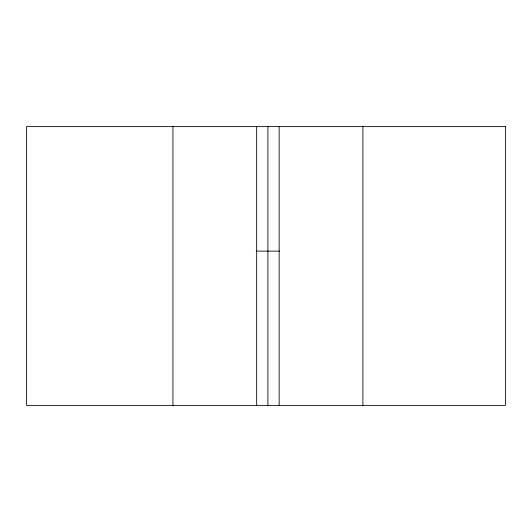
<?xml version="1.0" encoding="UTF-8"?>
<svg xmlns="http://www.w3.org/2000/svg" width="532" height="532" viewBox="0 0 532 532"><rect width="100%" height="100%" fill="white"/><g stroke="black" fill="none" stroke-linecap="round" stroke-linejoin="round"><path stroke-width="0.8" d="M256.278 251.124L279.546 251.124M362.891 126.623L362.891 405.377M279.154 126.623L279.154 405.377M267.909 126.623L267.909 405.377M256.67 126.623L256.67 405.377M172.933 126.623L172.933 405.377M505.4 126.623L26.6 126.623L26.6 405.377L505.4 405.377L505.4 126.623"/></g></svg>
